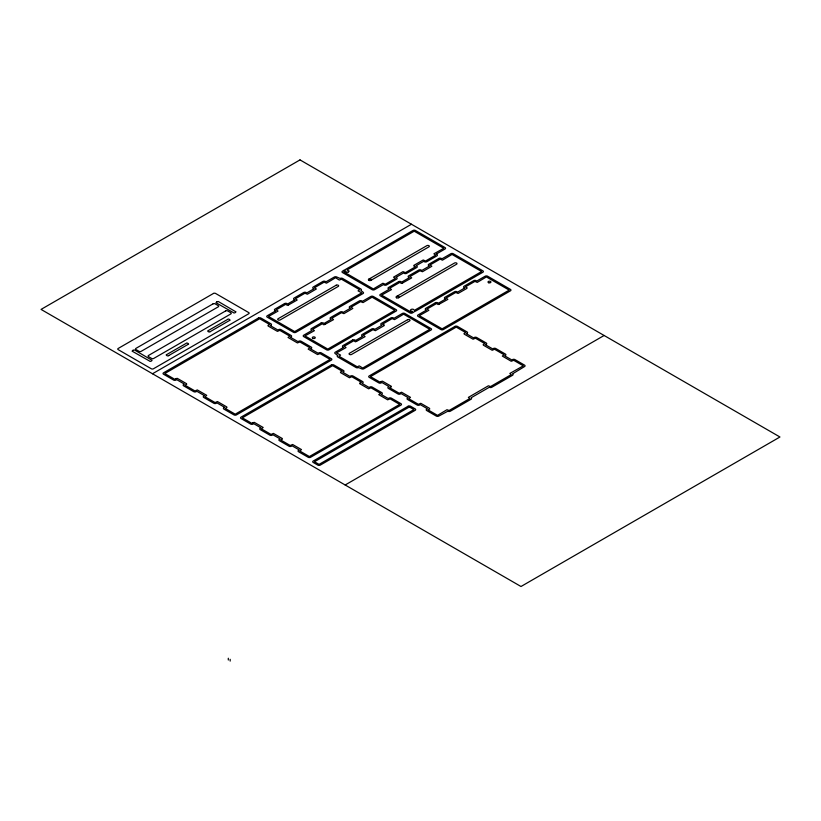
<?xml version="1.0" encoding="UTF-8"?>
<svg xmlns="http://www.w3.org/2000/svg" width="821" height="821" viewBox="0 0 821 821"><rect width="100%" height="100%" fill="white"/><g stroke="black" fill="none" stroke-linecap="round" stroke-linejoin="round"><path stroke-width="1.23" d="M152.501 373.76L411.454 224.246M368.834 279.161L426.838 245.674A1.468 0.842 0 0 1 428.911 245.674A1.468 0.842 0 0 1 428.911 246.864L370.907 280.351M396.481 296.535L454.495 263.038A1.468 0.842 0 0 1 456.558 263.038A1.468 0.842 0 0 1 456.558 264.239L398.554 297.725M345.159 484.985L604.112 335.481M230.167 659.304L230.167 661.1M228.3 658.226L228.3 660.022M133.002 350.29L132.089 351.142L149.36 360.942C150.048 362.42 153.619 359.988 151.259 359.855L134.49 349.962L133.002 350.29M168.839 355.503C168.479 356.858 164.559 354.867 166.971 354.426L185.957 343.476C186.593 341.998 190.154 344.389 187.814 344.553L168.839 355.503M175.858 378.707L174.842 379.333L164.785 373.524L259.662 318.743L269.729 324.552L268.005 325.342L268.087 325.999L277.436 331.376L279.787 330.36L289.854 336.169L288.027 337.462L297.418 342.932L299.911 341.977L309.979 347.786L308.152 349.079L317.542 354.549L320.036 353.594L330.104 359.403L235.217 414.184L225.159 408.376L226.914 407.544L226.801 406.929L217.442 401.551L215.092 402.567L205.034 396.759L206.718 395.342L197.317 389.934L194.967 390.95L184.91 385.141L186.675 384.31L186.552 383.694L177.295 378.358L175.879 378.635M210.309 331.561C209.745 332.885 206.163 330.986 208.442 330.483L227.427 319.533C228.084 318.045 231.614 320.457 229.285 320.601L210.309 331.602M216.877 301.871L215.964 302.723L233.236 312.524C233.923 313.991 237.423 311.59 235.196 311.436L218.365 301.543L216.898 301.8M252.909 422.733L251.893 423.359L242.318 417.827L332.638 365.673L342.224 371.205L340.458 372.036L340.582 372.652L349.459 377.763L351.809 376.736L361.384 382.278L359.629 383.099L359.742 383.715L368.619 388.826L370.969 387.81L380.554 393.341L378.738 394.634L387.635 399.817L390.139 398.873L399.724 404.404L309.394 456.548L299.809 451.016L301.502 449.6L292.635 444.489L290.234 445.485L280.649 439.953L282.414 439.132L282.291 438.506L273.414 433.406L271.063 434.422L261.478 428.89L263.172 427.474L254.305 422.363L252.919 422.702M288.54 304.889L287.381 305.371L285.77 304.304L276.184 309.835L278.032 311.097L268.498 316.465L294.688 331.581L361.763 292.851L358.048 290.87L359.639 289.71L341.382 279.171L339.319 280.074L335.573 277.734L326.501 283.173L324.1 282.178L314.515 287.709L316.342 289.002L307.393 294.216L304.93 293.241L295.355 298.772L297.192 300.024L288.54 304.93M325.024 324.346L323.802 324.808L322.273 323.772L312.698 329.303L314.392 330.678L304.971 335.912L327.795 349.089L394.88 310.359L372.057 297.181L363.036 302.6L360.614 301.646L351.029 307.177L352.825 308.45L343.917 313.643L341.444 312.709L331.858 318.24L333.521 319.646L325.024 324.346M348.278 271.905L349.223 271.125L346.996 269.996L414.205 231.194L443.802 248.281L433.899 253.802L435.623 255.187L425.565 260.996L423.215 259.98L413.856 265.357L413.743 265.973L415.508 266.804L405.441 272.613L402.988 271.638L393.536 277.17L395.383 278.422L385.316 284.23L382.914 283.235L373.36 288.951L343.763 271.864L345.107 271.084L346.996 272.356L348.258 272.018M356.56 341.341L355.401 341.813L353.789 340.756L344.204 346.288L346.031 347.581L336.518 352.907L340.592 355.103L339.011 356.263L357.258 366.802L359.259 365.889L362.708 368.034L429.794 329.303L403.604 314.186L394.532 319.615L392.12 318.62L382.545 324.151L384.3 324.983L384.187 325.598L375.361 330.689L372.96 329.683L363.375 335.214L365.099 336.61L356.56 341.341M381.057 381.549L380.041 382.165L370.466 376.634L456.23 327.117L465.815 332.649L464.05 333.48L464.163 334.096L473.05 339.196L475.451 338.221L484.975 343.712L483.22 344.543L483.333 345.159L492.21 350.269L494.56 349.253L504.145 354.785L502.319 356.068L511.226 361.261L513.73 360.316L523.305 365.848L509.831 373.452L511.288 374.581L490.558 386.547L488.392 385.798L468.36 397.395L469.817 398.524L449.087 410.49L446.973 409.71L437.542 415.364L427.957 409.833L429.722 409.002L429.557 408.365L420.783 403.306L418.382 404.301L408.796 398.77L410.479 397.354L401.561 392.212L399.211 393.228L389.626 387.697L391.391 386.876L391.268 386.26L382.442 381.17L381.057 381.549M402.598 282.988L401.438 283.471L399.827 282.403L389.77 288.212L391.494 289.597L381.601 295.108L411.198 312.196L412.532 311.426C407.411 310.8 412.881 307.311 414.431 310.338L481.629 271.535L452.032 254.448L442.478 260.165L440.077 259.159L430.019 264.978L431.836 266.261L422.456 271.73L419.952 270.786L409.895 276.595L411.711 277.878L402.598 282.988M439.348 304.088L438.127 304.56L436.598 303.524L427.023 309.055L428.839 310.297L419.295 315.664L442.119 328.841L509.205 290.111L486.381 276.934L477.258 282.393L474.938 281.387L465.353 286.919L467.087 287.74L466.964 288.356L458.087 293.456L455.768 292.461L446.183 297.992L447.845 299.388L439.348 304.088M300.004 159.9L41.05 309.414L520.996 586.502L779.95 436.998L300.004 159.9M213.491 293.436L118.193 348.453A1.468 0.842 0 0 0 118.193 349.643L151.341 368.783A1.468 0.842 0 0 0 153.414 368.783L248.701 313.766A1.468 0.842 0 0 0 248.701 312.565L215.564 293.436A1.468 0.842 0 0 0 213.491 293.436M213.06 303.852L135.968 348.361A1.468 0.842 0 0 0 135.968 349.561L139.077 351.347A1.468 0.842 0 0 0 141.15 351.347L218.242 306.838A1.468 0.842 0 0 0 218.242 305.648L215.133 303.852A1.468 0.842 0 0 0 213.06 303.852M225.621 310.943L148.529 355.452A1.468 0.842 0 0 0 148.529 356.653L151.639 358.449A1.468 0.842 0 0 0 153.712 358.449L230.804 313.94A1.468 0.842 0 0 0 230.804 312.739L227.694 310.943A1.468 0.842 0 0 0 225.621 310.943M258.42 318.025L163.543 372.806A1.755 1.016 0 0 0 163.543 374.232L173.6 380.051A1.755 1.016 0 0 0 176.094 380.051L176.741 379.671L184.315 384.043L183.668 384.423A1.755 1.016 0 0 0 183.668 385.86L193.725 391.668A1.755 1.016 0 0 0 196.209 391.668L196.866 391.289L204.439 395.671L203.793 396.04A1.755 1.016 0 0 0 203.793 397.477L213.85 403.285A1.755 1.016 0 0 0 216.334 403.285L216.99 402.906L224.564 407.288L223.917 407.657A1.755 1.016 0 0 0 223.917 409.094L233.975 414.903A1.755 1.016 0 0 0 236.458 414.903L331.345 360.121A1.755 1.016 0 0 0 331.345 358.685L321.278 352.876A1.755 1.016 0 0 0 318.794 352.876L318.148 353.256L310.574 348.884L311.221 348.504A1.755 1.016 0 0 0 311.221 347.067L301.153 341.259A1.755 1.016 0 0 0 298.67 341.259L298.023 341.639L290.449 337.257L291.096 336.887A1.755 1.016 0 0 0 291.096 335.45L281.028 329.642A1.755 1.016 0 0 0 278.545 329.642L277.898 330.011L270.325 325.639L270.971 325.27A1.755 1.016 0 0 0 270.971 323.833L260.904 318.025A1.755 1.016 0 0 0 258.42 318.025M284.528 303.585L274.943 309.117A1.755 1.016 0 0 0 274.943 310.554L275.589 310.933L267.256 315.746A1.755 1.016 0 0 0 267.256 317.183L293.446 332.3A1.755 1.016 0 0 0 295.929 332.3L363.015 293.569A1.755 1.016 0 0 0 363.015 292.132L360.881 290.429A1.755 1.016 0 0 0 360.881 288.992L342.624 278.452A1.755 1.016 0 0 0 340.14 278.452L336.815 277.016A1.755 1.016 0 0 0 334.332 277.016L325.988 281.829L325.342 281.459A1.755 1.016 0 0 0 322.858 281.459L313.273 286.991A1.755 1.016 0 0 0 313.273 288.428L313.92 288.797L306.828 292.892L306.171 292.522A1.755 1.016 0 0 0 303.688 292.522L294.103 298.054A1.755 1.016 0 0 0 294.103 299.491L294.76 299.86L287.658 303.965L287.011 303.585A1.755 1.016 0 0 0 284.528 303.585M343.866 270.366L342.521 271.146A1.755 1.016 0 0 0 342.521 272.582L372.118 289.669A1.755 1.016 0 0 0 374.602 289.669L383.428 284.579L384.074 284.949A1.755 1.016 0 0 0 386.558 284.949L396.625 279.14A1.755 1.016 0 0 0 396.625 277.703L395.979 277.334L403.552 272.962L404.199 273.331A1.755 1.016 0 0 0 406.682 273.331L416.75 267.523A1.755 1.016 0 0 0 416.75 266.086L416.093 265.717L423.677 261.335L424.324 261.714A1.755 1.016 0 0 0 426.807 261.714L436.875 255.906A1.755 1.016 0 0 0 436.875 254.469L436.218 254.1L445.044 248.999A1.755 1.016 0 0 0 445.044 247.573L415.447 230.475A1.755 1.016 0 0 0 412.963 230.475L345.754 269.278A1.755 1.016 0 0 0 345.241 270.078A1.755 1.016 0 0 0 343.866 270.366M336.138 285.236L278.134 318.722A1.468 0.842 0 0 0 278.134 319.923A1.468 0.842 0 0 0 280.207 319.923L338.211 286.437A1.468 0.842 0 0 0 338.211 285.236A1.468 0.842 0 0 0 336.138 285.236M321.032 323.053L311.446 328.585A1.755 1.016 0 0 0 311.446 330.021L312.072 330.381L303.729 335.194A1.755 1.016 0 0 0 303.729 336.631L326.553 349.808A1.755 1.016 0 0 0 329.036 349.808L396.122 311.077A1.755 1.016 0 0 0 396.122 309.64L373.298 296.463A1.755 1.016 0 0 0 370.815 296.463L362.472 301.286L361.856 300.927A1.755 1.016 0 0 0 359.362 300.927L349.787 306.459A1.755 1.016 0 0 0 349.787 307.896L350.403 308.255L343.311 312.349L342.685 311.99A1.755 1.016 0 0 0 340.202 311.99L330.617 317.522A1.755 1.016 0 0 0 330.617 318.959L331.243 319.318L324.141 323.412L323.515 323.053A1.755 1.016 0 0 0 321.032 323.053M398.585 281.685L388.528 287.494A1.755 1.016 0 0 0 388.528 288.93L389.175 289.3L380.349 294.39A1.755 1.016 0 0 0 380.349 295.827L409.946 312.914A1.755 1.016 0 0 0 412.44 312.914L413.774 312.144A1.755 1.016 0 0 0 414.287 311.344A1.755 1.016 0 0 0 415.672 311.056L482.871 272.254A1.755 1.016 0 0 0 482.871 270.817L453.274 253.73A1.755 1.016 0 0 0 450.791 253.73L441.965 258.82L441.318 258.451A1.755 1.016 0 0 0 438.835 258.451L428.778 264.259A1.755 1.016 0 0 0 428.778 265.686L429.424 266.066L421.84 270.437L421.194 270.068A1.755 1.016 0 0 0 418.71 270.068L408.653 275.877A1.755 1.016 0 0 0 408.653 277.313L409.299 277.683L401.715 282.055L401.069 281.685A1.755 1.016 0 0 0 398.585 281.685M352.548 340.038L342.962 345.569A1.755 1.016 0 0 0 342.962 347.006L343.619 347.375L335.276 352.188A1.755 1.016 0 0 0 335.276 353.625L337.759 355.544A1.755 1.016 0 0 0 337.759 356.981L356.016 367.521A1.755 1.016 0 0 0 358.51 367.521L361.466 368.752A1.755 1.016 0 0 0 363.949 368.752L431.035 330.021A1.755 1.016 0 0 0 431.035 328.585L404.845 313.468A1.755 1.016 0 0 0 402.352 313.468L394.018 318.281L393.362 317.901A1.755 1.016 0 0 0 390.878 317.901L381.293 323.433A1.755 1.016 0 0 0 381.293 324.87L381.95 325.249L374.848 329.344L374.202 328.964A1.755 1.016 0 0 0 371.718 328.964L362.133 334.506A1.755 1.016 0 0 0 362.133 335.933L362.779 336.312L355.688 340.407L355.031 340.038A1.755 1.016 0 0 0 352.548 340.038M435.356 302.805L425.771 308.337A1.755 1.016 0 0 0 425.771 309.774L426.397 310.133L418.053 314.946A1.755 1.016 0 0 0 418.053 316.383L440.877 329.56A1.755 1.016 0 0 0 443.361 329.56L510.446 290.829A1.755 1.016 0 0 0 510.446 289.392L487.623 276.215A1.755 1.016 0 0 0 485.139 276.215L476.796 281.028L476.18 280.669A1.755 1.016 0 0 0 473.686 280.669L464.111 286.211A1.755 1.016 0 0 0 464.111 287.637L464.727 287.997L457.636 292.102L457.01 291.742A1.755 1.016 0 0 0 454.526 291.742L444.941 297.274A1.755 1.016 0 0 0 444.941 298.711L445.567 299.07L438.465 303.165L437.839 302.805A1.755 1.016 0 0 0 435.356 302.805M407.524 319.749L349.51 353.235A1.468 0.842 0 0 0 349.51 354.436A1.468 0.842 0 0 0 351.583 354.436L409.587 320.939A1.468 0.842 0 0 0 409.587 319.749A1.468 0.842 0 0 0 407.524 319.749M331.397 364.955L241.076 417.109A1.755 1.016 0 0 0 241.076 418.546L250.651 424.077A1.755 1.016 0 0 0 253.145 424.077L253.792 423.698L260.883 427.803L260.236 428.172A1.755 1.016 0 0 0 260.236 429.609L269.822 435.14A1.755 1.016 0 0 0 272.305 435.14L272.952 434.761L280.053 438.866L279.407 439.235A1.755 1.016 0 0 0 279.407 440.672L288.992 446.203A1.755 1.016 0 0 0 291.476 446.203L292.122 445.834L299.213 449.929L298.567 450.298A1.755 1.016 0 0 0 298.567 451.735L308.152 457.266A1.755 1.016 0 0 0 310.636 457.266L400.966 405.122A1.755 1.016 0 0 0 400.966 403.686L391.381 398.154A1.755 1.016 0 0 0 388.897 398.154L388.251 398.524L381.149 394.429L381.796 394.059A1.755 1.016 0 0 0 381.796 392.623L372.211 387.091A1.755 1.016 0 0 0 369.727 387.091L369.081 387.461L361.979 383.366L362.625 382.997A1.755 1.016 0 0 0 362.625 381.56L353.051 376.028A1.755 1.016 0 0 0 350.557 376.028L349.91 376.398L342.819 372.303L343.465 371.923A1.755 1.016 0 0 0 343.465 370.487L333.88 364.955A1.755 1.016 0 0 0 331.397 364.955M454.988 326.399L369.214 375.915A1.755 1.016 0 0 0 369.214 377.352L378.799 382.884A1.755 1.016 0 0 0 381.293 382.884L381.939 382.514L389.031 386.609L388.384 386.978A1.755 1.016 0 0 0 388.384 388.415L397.969 393.947A1.755 1.016 0 0 0 400.453 393.947L401.1 393.577L408.201 397.672L407.555 398.052A1.755 1.016 0 0 0 407.555 399.478L417.13 405.02A1.755 1.016 0 0 0 419.623 405.02L420.27 404.64L427.361 408.735L426.715 409.115A1.755 1.016 0 0 0 426.715 410.551L436.3 416.083A1.755 1.016 0 0 0 438.783 416.083L447.845 411.208A1.755 1.016 0 0 0 450.329 411.208L471.059 399.242A1.755 1.016 0 0 0 471.059 397.805L489.316 387.266A1.755 1.016 0 0 0 491.8 387.266L512.54 375.3A1.755 1.016 0 0 0 512.54 373.863L524.547 366.566A1.755 1.016 0 0 0 524.547 365.129L514.972 359.598A1.755 1.016 0 0 0 512.478 359.598L511.832 359.967L504.741 355.873L505.387 355.503A1.755 1.016 0 0 0 505.387 354.067L495.802 348.535A1.755 1.016 0 0 0 493.318 348.535L492.672 348.904L485.57 344.81L486.217 344.43A1.755 1.016 0 0 0 486.217 342.993L476.693 337.503A1.755 1.016 0 0 0 474.251 337.482L473.543 337.862L466.41 333.747L467.057 333.367A1.755 1.016 0 0 0 467.057 331.93L457.471 326.399A1.755 1.016 0 0 0 454.988 326.399M408.109 406.241L313.222 461.022A1.755 1.016 0 0 0 313.222 462.459L317.809 465.107A1.755 1.016 0 0 0 320.293 465.107L415.169 410.326A1.755 1.016 0 0 0 415.169 408.889L410.592 406.241A1.755 1.016 0 0 0 408.109 406.241M409.351 406.959L314.464 461.741L319.051 464.388L413.928 409.607L409.351 406.959M488.741 282.752A1.468 0.842 0 0 0 490.937 282.024A1.468 0.842 0 0 0 488.741 281.295A1.468 0.842 0 0 0 488.741 282.752M313.058 338.437A1.468 0.842 0 0 0 315.254 337.698A1.468 0.842 0 0 0 313.058 336.969A1.468 0.842 0 0 0 313.058 338.437M396.676 297.818A1.468 0.842 0 0 0 398.975 297.202A1.468 0.842 0 0 0 396.902 296.36A1.468 0.842 0 0 0 396.676 297.818M369.122 280.484A1.468 0.842 0 0 0 371.328 279.766A1.468 0.842 0 0 0 369.152 279.017A1.468 0.842 0 0 0 369.122 280.484"/></g></svg>
